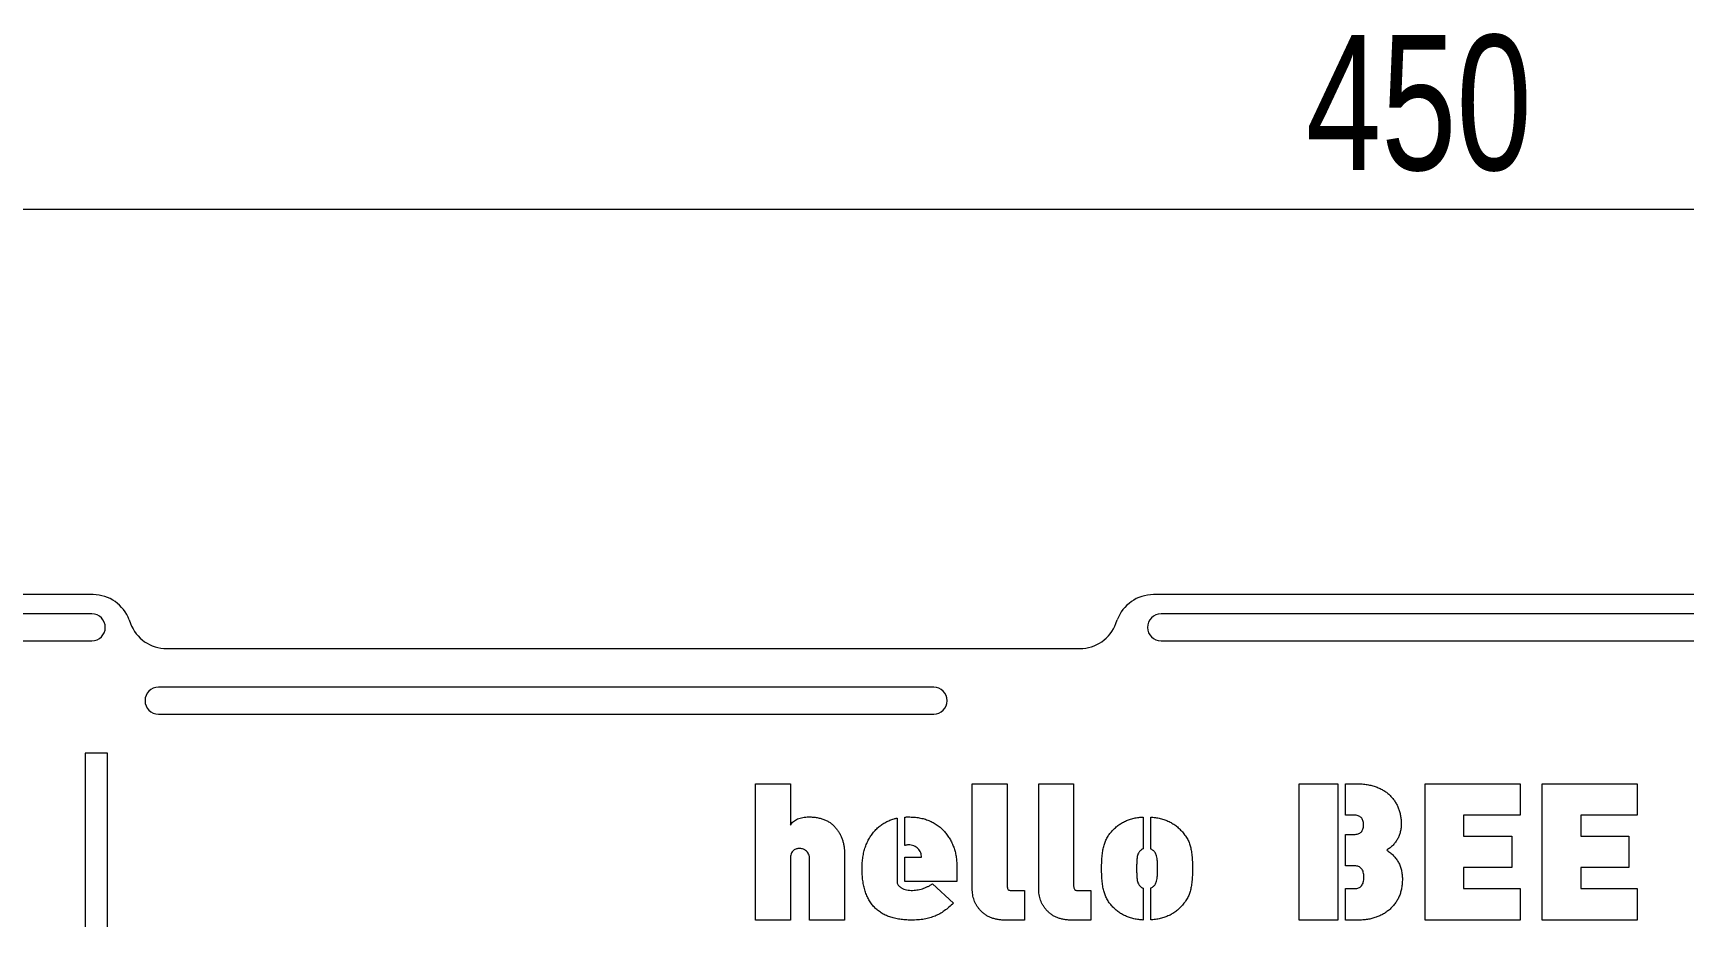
# Model space of a CAD drawing. Header units: millimetres. Extents: x 0 to 415, y 0 to 292.
# Drawn here: x 177.91 to 220.72, y 210.48 to 233.66 of the extents above; entities that cross this region are included whole.
import ezdxf

# ---------------------------------------------------------------- set-up
doc = ezdxf.new("R2010")
doc.units = ezdxf.units.MM
doc.styles.add('SLDTEXTSTYLE0', font='TXT', dxfattribs={"width": 0.75})
doc.dimstyles.new('SLDDIMSTYLE0', dxfattribs={"dimtxt": 3.5, "dimasz": 3.302, "dimexe": 0, "dimexo": 0.0625, "dimgap": 0.875, "dimtad": 1, "dimlfac": 5, "dimrnd": 1e-09, "dimzin": 12, "dimdsep": 46, "dimtxsty": 'SLDTEXTSTYLE0', "dimsah": 1, "dimcen": 0.09, "dimadec": 0, "dimazin": 3, "dimtfac": 1, "dimtofl": 0, "dimtmove": 0, "dimatfit": 3, "dimfxl": 1, "dimfrac": 2, "dimtolj": 1, "dimtzin": 12, "dimarcsym": 0})

# ---------------------------------------------------------------- blocks, each defined once
blk = doc.blocks.new('_D')
at = {"color": 7, "linetype": 'Continuous', "lineweight": 0}
for p, q in [((169.797, 215.104), (169.797, 230.098)), ((259.797, 215.104), (259.797, 230.098)), ((169.797, 229.098), (259.797, 229.098))]:
    blk.add_line(p, q, dxfattribs=at)
for points in [[(169.797, 229.098), (173.099, 228.59), (173.099, 229.606)], [(259.797, 229.098), (256.495, 229.606), (256.495, 228.59)]]:
    blk.add_solid(points, dxfattribs=at)
at = {"color": 7, "linetype": 'Continuous', "lineweight": 0, "insert": (210.918, 233.61), "char_height": 3.5, "attachment_point": 1, "style": 'SLDTEXTSTYLE0'}
blk.add_mtext('450', dxfattribs=at)

msp = doc.modelspace()

# ---------------------------------------------------------------- linework, layer by layer
at = {"color": 7, "linetype": 'Continuous', "lineweight": 15}
for p, q in [((179.4633, 219.0981), (174.7913, 219.0981)), ((222.6322, 219.0981), (206.9622, 219.0981)), ((179.4307, 218.5981), (176.7094, 218.5981)), ((180.402, 218.4428), (180.4349, 218.3534)), ((205.9907, 218.3534), (206.0235, 218.4428)), ((222.4342, 218.5981), (207.1602, 218.5981)), ((176.7094, 217.8981), (179.4307, 217.8981)), ((181.3736, 217.6981), (205.052, 217.6981)), ((207.1602, 217.8981), (222.4342, 217.8981)), ((201.2648, 216.6981), (181.1608, 216.6981)), ((181.1608, 215.9981), (201.2648, 215.9981)), ((179.8372, 214.9881), (179.2572, 214.9881)), ((179.2572, 214.9881), (179.2572, 210.4806)), ((179.8372, 210.4806), (179.8372, 214.9881)), ((196.6405, 214.1958), (197.5474, 214.1958)), ((196.6405, 210.6588), (196.6405, 214.1958)), ((197.5474, 214.1958), (197.5474, 213.1238)), ((202.2634, 214.1958), (203.1703, 214.1958)), ((202.2634, 211.4736), (202.2634, 214.1958)), ((203.1703, 214.1958), (203.1703, 211.5431)), ((203.9866, 214.1958), (204.8935, 214.1958)), ((203.9866, 211.4736), (203.9866, 214.1958)), ((204.8935, 214.1958), (204.8935, 211.5431)), ((210.7432, 210.6588), (210.7432, 214.1958)), ((210.7432, 214.1958), (211.7408, 214.1958)), ((211.7408, 214.1958), (211.7408, 210.6588)), ((211.9408, 214.1958), (212.207, 214.1958)), ((211.9408, 213.3796), (211.9408, 214.1958)), ((214.0081, 214.1958), (216.4709, 214.1958)), ((214.0081, 210.6588), (214.0081, 214.1958)), ((216.4709, 214.1958), (216.4709, 213.3796)), ((217.0463, 214.1958), (219.5091, 214.1958)), ((217.0463, 210.6588), (217.0463, 214.1958)), ((219.5091, 214.1958), (219.5091, 213.3796)), ((200.3135, 213.3043), (200.3135, 211.6564)), ((200.5135, 212.594), (200.5135, 213.3309)), ((206.696, 213.3323), (206.696, 212.5053)), ((206.896, 212.4985), (206.896, 213.3306)), ((212.1609, 213.3796), (211.9408, 213.3796)), ((215.0057, 213.3796), (215.0057, 212.8354)), ((216.4709, 213.3796), (215.0057, 213.3796)), ((218.0439, 213.3796), (218.0439, 212.8354)), ((219.5091, 213.3796), (218.0439, 213.3796)), ((211.9408, 212.8808), (212.1609, 212.8808)), ((211.9408, 212.0645), (211.9408, 212.8808)), ((215.0057, 212.8354), (216.2548, 212.8354)), ((216.2548, 212.8354), (216.2548, 212.0192)), ((218.0439, 212.8354), (219.293, 212.8354)), ((219.293, 212.8354), (219.293, 212.0192)), ((197.5474, 212.2346), (197.5474, 210.6588)), ((198.0462, 210.6588), (198.0462, 212.2346)), ((198.9532, 212.3621), (198.9532, 210.6588)), ((200.5135, 212.2913), (200.9491, 212.2913)), ((200.5135, 211.6564), (200.5135, 212.2913)), ((201.8638, 212.0553), (201.8638, 211.6564)), ((212.1794, 212.0645), (211.9408, 212.0645)), ((215.0057, 212.0192), (215.0057, 211.475)), ((216.2548, 212.0192), (215.0057, 212.0192)), ((218.0439, 212.0192), (218.0439, 211.475)), ((219.293, 212.0192), (218.0439, 212.0192)), ((201.8638, 211.6564), (200.5135, 211.6564)), ((201.2346, 211.6005), (201.7774, 211.0995)), ((203.2447, 211.4297), (203.6203, 211.4297)), ((203.6203, 211.4297), (203.6203, 210.6588)), ((204.9679, 211.4297), (205.3434, 211.4297)), ((205.3434, 211.4297), (205.3434, 210.6588)), ((206.696, 211.4877), (206.696, 210.6608)), ((206.896, 210.6625), (206.896, 211.4946)), ((211.9408, 211.475), (212.1794, 211.475)), ((211.9408, 210.6588), (211.9408, 211.475)), ((215.0057, 211.475), (216.4709, 211.475)), ((216.4709, 211.475), (216.4709, 210.6588)), ((218.0439, 211.475), (219.5091, 211.475)), ((219.5091, 211.475), (219.5091, 210.6588)), ((197.5474, 210.6588), (196.6405, 210.6588)), ((198.9532, 210.6588), (198.0462, 210.6588)), ((203.6203, 210.6588), (203.1115, 210.6588)), ((205.3434, 210.6588), (204.8347, 210.6588)), ((211.7408, 210.6588), (210.7432, 210.6588)), ((212.2679, 210.6588), (211.9408, 210.6588)), ((216.4709, 210.6588), (214.0081, 210.6588)), ((219.5091, 210.6588), (217.0463, 210.6588))]:
    msp.add_line(p, q, dxfattribs=at)
for centre, radius, start, end in [((179.4633, 218.0981), 1, 20.16436, 90), ((206.9622, 218.0981), 1, 90, 159.83564), ((179.4307, 218.2481), 0.35, 270, 90), ((207.1602, 218.2481), 0.35, 90, 270), ((181.3736, 218.6981), 1, 200.16436, 270), ((205.052, 218.6981), 1, 270, 339.83564), ((181.1608, 216.3481), 0.35, 90, 270), ((201.2648, 216.3481), 0.35, 270, 90)]:
    msp.add_arc(centre, radius, start, end, dxfattribs=at)
for points, knots in [([(212.207, 214.1958), (212.2533, 214.1952), (212.3434, 214.194), (212.4743, 214.1791), (212.5972, 214.157), (212.7117, 214.1254), (212.8173, 214.0838), (212.9154, 214.0343), (213.0048, 213.9748), (213.085, 213.9062), (213.1567, 213.8313), (213.2185, 213.75), (213.2715, 213.6637), (213.3148, 213.572), (213.3484, 213.4749), (213.3714, 213.3724), (213.386, 213.2647), (213.3879, 213.1912), (213.3888, 213.1536)], [0, 0, 0, 0, 0.0779925, 0.1516067, 0.2215819, 0.2880714, 0.3512949, 0.4124853, 0.4727155, 0.5316889, 0.5899227, 0.6469598, 0.7033723, 0.7601272, 0.8173581, 0.8761166, 0.936699, 1, 1, 1, 1]), ([(197.5474, 213.1238), (197.5591, 213.1408), (197.5825, 213.1746), (197.6276, 213.2172), (197.6783, 213.2536), (197.7357, 213.2838), (197.8, 213.3061), (197.8706, 213.3223), (197.9475, 213.3322), (198.0009, 213.3336), (198.0285, 213.3342)], [0, 0, 0, 0, 0.1126016, 0.2240123, 0.336895, 0.4535693, 0.5769128, 0.7081551, 0.8487812, 1, 1, 1, 1]), ([(198.0285, 213.3342), (198.0659, 213.3335), (198.1387, 213.3321), (198.2444, 213.3186), (198.343, 213.2956), (198.4351, 213.2653), (198.519, 213.223), (198.5973, 213.1747), (198.6673, 213.115), (198.708, 213.0695), (198.7286, 213.0466)], [0, 0, 0, 0, 0.1430417, 0.2789298, 0.4070876, 0.5303925, 0.6493427, 0.7660493, 0.8822323, 1, 1, 1, 1]), ([(199.7453, 212.9856), (199.7731, 213.0134), (199.8281, 213.0685), (199.9205, 213.1396), (200.0192, 213.2002), (200.1249, 213.2491), (200.2237, 213.2833), (200.2876, 213.2989), (200.3135, 213.3043)], [0, 0, 0, 0, 0.12260665, 0.24300988, 0.36319825, 0.48365571, 0.60612914, 0.6889169, 0.6889169, 0.6889169, 0.6889169]), ([(200.6104, 213.3342), (200.6587, 213.3333), (200.7529, 213.3313), (200.8903, 213.3133), (201.0196, 213.2836), (201.1412, 213.243), (201.2536, 213.1879), (201.3595, 213.1238), (201.4566, 213.0462), (201.5135, 212.9861), (201.5421, 212.9559)], [0, 0, 0, 0, 0.1393941, 0.2722714, 0.3998032, 0.5224453, 0.6421558, 0.7607807, 0.8797823, 1, 1, 1, 1]), ([(205.9138, 212.9948), (205.9411, 213.0219), (205.9955, 213.0758), (206.0866, 213.1452), (206.1845, 213.2039), (206.2895, 213.2513), (206.4011, 213.2894), (206.5201, 213.3147), (206.6192, 213.3284), (206.6785, 213.3316), (206.696, 213.3323)], [0, 0, 0, 0, 0.12091459, 0.24072777, 0.3593944, 0.47946087, 0.60261603, 0.72974381, 0.86166298, 0.916744, 0.916744, 0.916744, 0.916744]), ([(206.896, 213.3306), (206.9023, 213.3302), (206.9525, 213.3268), (207.0445, 213.3147), (207.1689, 213.2896), (207.285, 213.2514), (207.3936, 213.204), (207.4942, 213.1458), (207.5864, 213.0758), (207.6413, 213.0219), (207.6688, 212.9948)], [0.12264115, 0.12264115, 0.12264115, 0.12264115, 0.14197347, 0.2762405, 0.40506582, 0.52851212, 0.64814938, 0.76562523, 0.88230358, 1, 1, 1, 1]), ([(212.411, 213.1302), (212.4102, 213.1498), (212.4087, 213.1867), (212.3976, 213.2386), (212.3778, 213.2824), (212.3498, 213.3188), (212.3136, 213.3471), (212.269, 213.3657), (212.2176, 213.3784), (212.1806, 213.3792), (212.1609, 213.3796)], [0, 0, 0, 0, 0.1456359, 0.2730079, 0.3904722, 0.4989915, 0.6099666, 0.7267117, 0.8544798, 1, 1, 1, 1]), ([(198.7286, 213.0466), (198.7465, 213.0235), (198.7824, 212.9772), (198.8282, 212.9022), (198.8667, 212.8225), (198.8989, 212.7391), (198.9225, 212.6506), (198.9404, 212.5583), (198.9512, 212.4616), (198.9525, 212.3957), (198.9532, 212.3621)], [0, 0, 0, 0, 0.11912791, 0.23897108, 0.35794293, 0.47966273, 0.60358723, 0.73117925, 0.8630532, 1, 1, 1, 1]), ([(199.4066, 211.9965), (199.4074, 212.0474), (199.4089, 212.1465), (199.426, 212.2907), (199.4515, 212.4272), (199.4891, 212.5552), (199.5369, 212.6756), (199.595, 212.7877), (199.6636, 212.8924), (199.7181, 212.9546), (199.7453, 212.9856)], [0, 0, 0, 0, 0.1423304, 0.277505, 0.4062297, 0.5310172, 0.6506883, 0.7684697, 0.8844476, 1, 1, 1, 1]), ([(201.5421, 212.9559), (201.5678, 212.9252), (201.6188, 212.8639), (201.6848, 212.7643), (201.74, 212.659), (201.7858, 212.5488), (201.8204, 212.4328), (201.846, 212.3118), (201.861, 212.1851), (201.8629, 212.0991), (201.8638, 212.0553)], [0, 0, 0, 0, 0.1226119, 0.2443414, 0.3655073, 0.4869607, 0.6095405, 0.7361037, 0.865916, 1, 1, 1, 1]), ([(205.619, 211.9965), (205.619, 212.0277), (205.6189, 212.0882), (205.6234, 212.1763), (205.6266, 212.2593), (205.6344, 212.3372), (205.6421, 212.4104), (205.6541, 212.478), (205.6654, 212.5409), (205.6855, 212.6174), (205.7172, 212.7079), (205.7691, 212.8105), (205.8342, 212.9074), (205.887, 212.9655), (205.9138, 212.9948)], [0, 0, 0, 0, 0.0873239, 0.1694197, 0.2469198, 0.3199877, 0.3885857, 0.4529681, 0.5122586, 0.5676137, 0.6743225, 0.7802347, 0.8888539, 1, 1, 1, 1]), ([(207.6688, 212.9948), (207.698, 212.9632), (207.7548, 212.9015), (207.8243, 212.7999), (207.8792, 212.6958), (207.9117, 212.6048), (207.9302, 212.5287), (207.9431, 212.467), (207.9536, 212.4006), (207.9619, 212.3292), (207.9691, 212.2531), (207.974, 212.1718), (207.9768, 212.0858), (207.977, 212.0268), (207.977, 211.9965)], [0, 0, 0, 0, 0.1198515, 0.2333924, 0.3417097, 0.4472425, 0.501509, 0.5599743, 0.6226163, 0.6888962, 0.7602726, 0.8354348, 0.9157635, 1, 1, 1, 1]), ([(212.1609, 212.8808), (212.1806, 212.8816), (212.2174, 212.8832), (212.2694, 212.8942), (212.3131, 212.9143), (212.3504, 212.9415), (212.3773, 212.9786), (212.3979, 213.0221), (212.4085, 213.074), (212.4102, 213.1108), (212.411, 213.1302)], [0, 0, 0, 0, 0.1457623, 0.2732446, 0.3908109, 0.5008136, 0.6108164, 0.726793, 0.8559847, 1, 1, 1, 1]), ([(213.3888, 213.1536), (213.3879, 213.1181), (213.386, 213.0487), (213.3675, 212.9478), (213.3386, 212.8527), (213.2973, 212.7634), (213.2433, 212.6806), (213.1784, 212.6037), (213.1019, 212.5326), (213.0438, 212.492), (213.014, 212.4712)], [0, 0, 0, 0, 0.1306961, 0.2552895, 0.3763826, 0.4962788, 0.6164651, 0.7393424, 0.8661759, 1, 1, 1, 1]), ([(197.6303, 212.4649), (197.6174, 212.4533), (197.5902, 212.4288), (197.5649, 212.3747), (197.5494, 212.309), (197.5481, 212.2607), (197.5474, 212.2346)], [0, 0, 0, 0, 0.2036613, 0.4300142, 0.6917975, 1, 1, 1, 1]), ([(197.7742, 212.518), (197.7625, 212.5173), (197.7386, 212.5157), (197.7027, 212.5048), (197.6655, 212.4889), (197.6424, 212.4731), (197.6303, 212.4649)], [0, 0, 0, 0, 0.2242668, 0.4606843, 0.7195786, 1, 1, 1, 1]), ([(197.9435, 212.4649), (197.931, 212.4732), (197.9062, 212.4896), (197.8642, 212.5056), (197.82, 212.5159), (197.7896, 212.5173), (197.7742, 212.518)], [0, 0, 0, 0, 0.2487308, 0.493959, 0.7437743, 1, 1, 1, 1]), ([(198.0462, 212.2346), (198.0451, 212.2588), (198.043, 212.3051), (198.0238, 212.3697), (197.9906, 212.4245), (197.9592, 212.4514), (197.9435, 212.4649)], [0, 0, 0, 0, 0.2770959, 0.5287789, 0.7645682, 1, 1, 1, 1]), ([(200.609, 212.6087), (200.5943, 212.6082), (200.5658, 212.6073), (200.5341, 212.6003), (200.5172, 212.5952), (200.5135, 212.594)], [0, 0, 0, 0, 0.13098925, 0.2537993, 0.28838407, 0.28838407, 0.28838407, 0.28838407]), ([(200.9491, 212.2913), (200.948, 212.311), (200.9458, 212.3504), (200.9282, 212.4081), (200.898, 212.4618), (200.8587, 212.5119), (200.8097, 212.5557), (200.7499, 212.5863), (200.6822, 212.6055), (200.6342, 212.6076), (200.609, 212.6087)], [0, 0, 0, 0, 0.1140387, 0.2282658, 0.3451635, 0.4688331, 0.5958159, 0.7224447, 0.8545105, 1, 1, 1, 1]), ([(206.696, 212.5053), (206.6872, 212.5023), (206.6681, 212.4944), (206.6407, 212.4768), (206.6142, 212.4531), (206.5905, 212.4242), (206.5699, 212.3901), (206.5596, 212.3647), (206.5543, 212.3515)], [0.27178641, 0.27178641, 0.27178641, 0.27178641, 0.36484127, 0.48073606, 0.59908792, 0.7228762, 0.85674965, 1, 1, 1, 1]), ([(207.0375, 212.3515), (207.032, 212.3647), (207.0212, 212.3903), (206.9992, 212.425), (206.9717, 212.4534), (206.9408, 212.4773), (206.9147, 212.4912), (206.8993, 212.4973), (206.896, 212.4985)], [0, 0, 0, 0, 0.12844466, 0.24992646, 0.36722483, 0.48246278, 0.60039524, 0.63185512, 0.63185512, 0.63185512, 0.63185512]), ([(213.014, 212.4712), (213.0462, 212.4493), (213.1092, 212.4066), (213.1919, 212.3305), (213.2625, 212.2478), (213.3194, 212.1567), (213.3647, 212.0585), (213.3954, 211.9522), (213.4152, 211.839), (213.4174, 211.7609), (213.4186, 211.7209)], [0, 0, 0, 0, 0.1307682, 0.255426, 0.3758937, 0.4949665, 0.6153114, 0.7377996, 0.8657411, 1, 1, 1, 1]), ([(200.682, 210.6588), (200.6304, 210.6595), (200.5304, 210.6609), (200.3856, 210.6783), (200.2502, 210.7025), (200.1255, 210.7401), (200.0097, 210.7862), (199.9047, 210.8448), (199.8089, 210.9126), (199.7237, 210.9915), (199.6484, 211.0814), (199.5835, 211.1814), (199.5283, 211.2919), (199.4843, 211.4129), (199.4483, 211.544), (199.4245, 211.6857), (199.4092, 211.8377), (199.4075, 211.9424), (199.4066, 211.9965)], [0, 0, 0, 0, 0.0728907, 0.1414972, 0.2061228, 0.2671332, 0.3255923, 0.3821365, 0.4367577, 0.4913861, 0.5459419, 0.6022059, 0.6597456, 0.7203334, 0.7840541, 0.8519076, 0.923435, 1, 1, 1, 1]), ([(205.9138, 210.9968), (205.8871, 211.0264), (205.8344, 211.0849), (205.7688, 211.1819), (205.7176, 211.2848), (205.6855, 211.3752), (205.6653, 211.4517), (205.6543, 211.5147), (205.642, 211.5822), (205.6344, 211.6552), (205.6266, 211.7333), (205.6234, 211.8166), (205.6189, 211.9048), (205.619, 211.9653), (205.619, 211.9965)], [0, 0, 0, 0, 0.1115213, 0.2200182, 0.3264018, 0.4323681, 0.4876609, 0.5475336, 0.6111918, 0.6797126, 0.7526982, 0.8307711, 0.9127744, 1, 1, 1, 1]), ([(206.5543, 212.3515), (206.5521, 212.3435), (206.5471, 212.3258), (206.5417, 212.2956), (206.5369, 212.2599), (206.5325, 212.2184), (206.53, 212.1711), (206.5279, 212.1179), (206.5265, 212.0591), (206.5261, 212.018), (206.526, 211.9965)], [0, 0, 0, 0, 0.06979446, 0.15463906, 0.25679393, 0.37250517, 0.50569882, 0.6546502, 0.81940583, 1, 1, 1, 1]), ([(206.526, 211.9965), (206.5261, 211.975), (206.5265, 211.9337), (206.5279, 211.8746), (206.53, 211.8215), (206.5325, 211.7742), (206.5369, 211.7326), (206.5417, 211.6967), (206.5471, 211.6666), (206.5521, 211.6488), (206.5543, 211.6408)], [0, 0, 0, 0, 0.1802378, 0.3466483, 0.4953058, 0.6262597, 0.7437128, 0.8456661, 0.9303433, 1, 1, 1, 1]), ([(207.0701, 211.9965), (207.0697, 212.0365), (207.069, 212.1093), (207.0638, 212.2084), (207.0546, 212.2873), (207.0426, 212.3322), (207.0375, 212.3515)], [0, 0, 0, 0, 0.3349255, 0.6108091, 0.8327543, 1, 1, 1, 1]), ([(207.0375, 211.6408), (207.0427, 211.6601), (207.0546, 211.7052), (207.0638, 211.7844), (207.069, 211.8838), (207.0697, 211.9566), (207.0701, 211.9965)], [0, 0, 0, 0, 0.16691792, 0.39038804, 0.66573097, 1, 1, 1, 1]), ([(207.977, 211.9965), (207.977, 211.9661), (207.9768, 211.907), (207.9739, 211.8208), (207.9691, 211.7395), (207.9619, 211.6629), (207.9536, 211.5913), (207.9431, 211.5246), (207.9302, 211.463), (207.9117, 211.3868), (207.8792, 211.2959), (207.8243, 211.1917), (207.7548, 211.0902), (207.698, 211.0285), (207.6688, 210.9968)], [0, 0, 0, 0, 0.0847835, 0.1643501, 0.2400699, 0.3113529, 0.3781987, 0.4407586, 0.4991475, 0.5533429, 0.6587376, 0.7669131, 0.8803054, 1, 1, 1, 1]), ([(212.421, 211.7726), (212.4204, 211.7956), (212.4195, 211.8385), (212.4082, 211.8986), (212.3893, 211.9497), (212.3628, 211.9923), (212.3277, 212.0254), (212.2845, 212.048), (212.2344, 212.0629), (212.1984, 212.064), (212.1794, 212.0645)], [0, 0, 0, 0, 0.1588646, 0.2971195, 0.4213611, 0.5338857, 0.6415008, 0.7512816, 0.8687839, 1, 1, 1, 1]), ([(200.3135, 211.6564), (200.3143, 211.6435), (200.3159, 211.6174), (200.3344, 211.5812), (200.3603, 211.5465), (200.3843, 211.5281), (200.3971, 211.5183)], [0, 0, 0, 0, 0.22994004, 0.46234848, 0.71235208, 1, 1, 1, 1]), ([(200.3971, 211.5183), (200.4167, 211.5044), (200.4564, 211.4764), (200.5256, 211.4497), (200.6008, 211.4327), (200.6533, 211.4307), (200.6806, 211.4297)], [0, 0, 0, 0, 0.2372944, 0.4801606, 0.7298085, 1, 1, 1, 1]), ([(200.6806, 211.4297), (200.7054, 211.4303), (200.7549, 211.4315), (200.8284, 211.4392), (200.9003, 211.453), (200.9706, 211.4711), (201.0392, 211.4957), (201.1061, 211.5253), (201.1718, 211.5601), (201.2136, 211.5869), (201.2346, 211.6005)], [0, 0, 0, 0, 0.126486, 0.2523749, 0.3760867, 0.4992998, 0.6218939, 0.7469281, 0.8724019, 1, 1, 1, 1]), ([(203.1703, 211.5431), (203.1712, 211.5264), (203.1727, 211.4972), (203.185, 211.4585), (203.2113, 211.4331), (203.2334, 211.4308), (203.2447, 211.4297)], [0, 0, 0, 0, 0.3264308, 0.5746249, 0.7815675, 1, 1, 1, 1]), ([(204.8935, 211.5431), (204.8943, 211.5264), (204.8958, 211.4972), (204.9081, 211.4585), (204.9345, 211.4331), (204.9566, 211.4308), (204.9679, 211.4297)], [0, 0, 0, 0, 0.3264308, 0.5746249, 0.7815675, 1, 1, 1, 1]), ([(206.5543, 211.6408), (206.5596, 211.6276), (206.5696, 211.6023), (206.5911, 211.5688), (206.6137, 211.5392), (206.641, 211.5164), (206.668, 211.4986), (206.6872, 211.4907), (206.696, 211.4877)], [0, 0, 0, 0, 0.14350323, 0.27557197, 0.40143263, 0.51841529, 0.63451467, 0.72775051, 0.72775051, 0.72775051, 0.72775051]), ([(206.896, 211.4946), (206.8993, 211.4958), (206.9147, 211.5019), (206.9405, 211.5159), (206.9722, 211.5389), (206.9987, 211.568), (207.0215, 211.6021), (207.0321, 211.6276), (207.0375, 211.6408)], [0.36866147, 0.36866147, 0.36866147, 0.36866147, 0.40020983, 0.51832086, 0.63244948, 0.75147819, 0.87136085, 1, 1, 1, 1]), ([(212.1794, 211.475), (212.1983, 211.476), (212.2342, 211.4778), (212.2848, 211.4912), (212.3277, 211.515), (212.3629, 211.5487), (212.3892, 211.5921), (212.4084, 211.6442), (212.4194, 211.7056), (212.4204, 211.7494), (212.421, 211.7726)], [0, 0, 0, 0, 0.1299235, 0.2457108, 0.3550811, 0.4626416, 0.5753126, 0.6997197, 0.8412433, 1, 1, 1, 1]), ([(213.4186, 211.7209), (213.4177, 211.6814), (213.4159, 211.604), (213.4007, 211.4911), (213.3761, 211.3842), (213.3413, 211.2837), (213.2965, 211.1895), (213.2413, 211.1017), (213.1766, 211.0198), (213.1022, 210.945), (213.0199, 210.8778), (212.9313, 210.8184), (212.8356, 210.7698), (212.7342, 210.729), (212.6265, 210.6973), (212.5124, 210.6747), (212.3923, 210.661), (212.31, 210.6595), (212.2679, 210.6588)], [0, 0, 0, 0, 0.0670833, 0.1314511, 0.1932698, 0.253179, 0.3118809, 0.3701214, 0.4289782, 0.4888591, 0.5490353, 0.6092556, 0.6697467, 0.7311576, 0.7947791, 0.8602658, 0.9285202, 1, 1, 1, 1]), ([(201.7774, 211.0995), (201.7385, 211.0627), (201.6633, 210.9913), (201.5435, 210.8989), (201.4232, 210.8216), (201.3393, 210.7826), (201.2984, 210.7637)], [0, 0, 0, 0, 0.2727807, 0.5286199, 0.7705444, 1, 1, 1, 1]), ([(202.4618, 210.9252), (202.4458, 210.9442), (202.4141, 210.9818), (202.3749, 211.0439), (202.3391, 211.1074), (202.3124, 211.1751), (202.2892, 211.2451), (202.2757, 211.3188), (202.2645, 211.3951), (202.2638, 211.4471), (202.2634, 211.4736)], [0, 0, 0, 0, 0.1250251, 0.2469191, 0.3686337, 0.4906088, 0.6126937, 0.7387134, 0.8668865, 1, 1, 1, 1]), ([(204.185, 210.9252), (204.1689, 210.9442), (204.1372, 210.9818), (204.098, 211.0439), (204.0623, 211.1074), (204.0355, 211.1751), (204.0124, 211.2451), (203.9988, 211.3188), (203.9876, 211.3951), (203.9869, 211.4471), (203.9866, 211.4736)], [0, 0, 0, 0, 0.12502506, 0.24691915, 0.36863371, 0.49060878, 0.61269368, 0.73871341, 0.86688652, 1, 1, 1, 1]), ([(201.2984, 210.7637), (201.2548, 210.7472), (201.1645, 210.7131), (201.0164, 210.6822), (200.8543, 210.6619), (200.7409, 210.6599), (200.682, 210.6588)], [0, 0, 0, 0, 0.2218882, 0.459591, 0.7194026, 1, 1, 1, 1]), ([(203.1115, 210.6588), (203.0775, 210.6596), (203.011, 210.6611), (202.9145, 210.6742), (202.8237, 210.6945), (202.739, 210.7235), (202.6603, 210.7613), (202.5879, 210.8079), (202.5202, 210.8614), (202.4814, 210.9039), (202.4618, 210.9252)], [0, 0, 0, 0, 0.1407847, 0.2747913, 0.4020412, 0.5249892, 0.6442618, 0.762409, 0.8804876, 1, 1, 1, 1]), ([(204.8347, 210.6588), (204.8006, 210.6596), (204.7342, 210.6611), (204.6377, 210.6742), (204.5469, 210.6945), (204.4622, 210.7235), (204.3834, 210.7613), (204.311, 210.8079), (204.2434, 210.8614), (204.2045, 210.9039), (204.185, 210.9252)], [0, 0, 0, 0, 0.1407847, 0.2747913, 0.4020412, 0.5249892, 0.6442618, 0.762409, 0.8804876, 1, 1, 1, 1]), ([(206.696, 210.6608), (206.6785, 210.6615), (206.6189, 210.6647), (206.5196, 210.6782), (206.4008, 210.7037), (206.2891, 210.7412), (206.184, 210.7883), (206.0862, 210.847), (205.9952, 210.916), (205.9411, 210.9697), (205.9138, 210.9968)], [0.08330657, 0.08330657, 0.08330657, 0.08330657, 0.13841581, 0.27114751, 0.39834769, 0.52063145, 0.64144337, 0.76017758, 0.87901655, 1, 1, 1, 1]), ([(207.6688, 210.9968), (207.6416, 210.9696), (207.5872, 210.9153), (207.494, 210.8469), (207.3936, 210.7883), (207.2851, 210.7407), (207.169, 210.7038), (207.0448, 210.6781), (206.9528, 210.6662), (206.9023, 210.6629), (206.896, 210.6625)], [0, 0, 0, 0, 0.11724239, 0.23413209, 0.35167752, 0.47138562, 0.5946841, 0.72288074, 0.85794245, 0.87728311, 0.87728311, 0.87728311, 0.87728311])]:
    msp.add_open_spline(points, degree=3, knots=knots, dxfattribs=at)
msp.add_open_spline([(200.5135, 213.3309), (200.5458, 213.3326), (200.5781, 213.3334), (200.6104, 213.3342)], degree=3, dxfattribs=at)

# ---------------------------------------------------------------- dimensions: what is measured, and where the dimension line sits
at = {"color": 7, "linetype": 'Continuous', "lineweight": 0}
dim = msp.add_linear_dim(base=(259.7972, 229.0981), p1=(169.7972, 214.104), p2=(259.7972, 214.104), dimstyle='SLDDIMSTYLE0', dxfattribs=at)
dim.commit()
dim.dimension.update_dxf_attribs({"geometry": '_D', "text_midpoint": (214.7972, 229.0981), "dimtype": 160})

doc.saveas('drawing.dxf')
